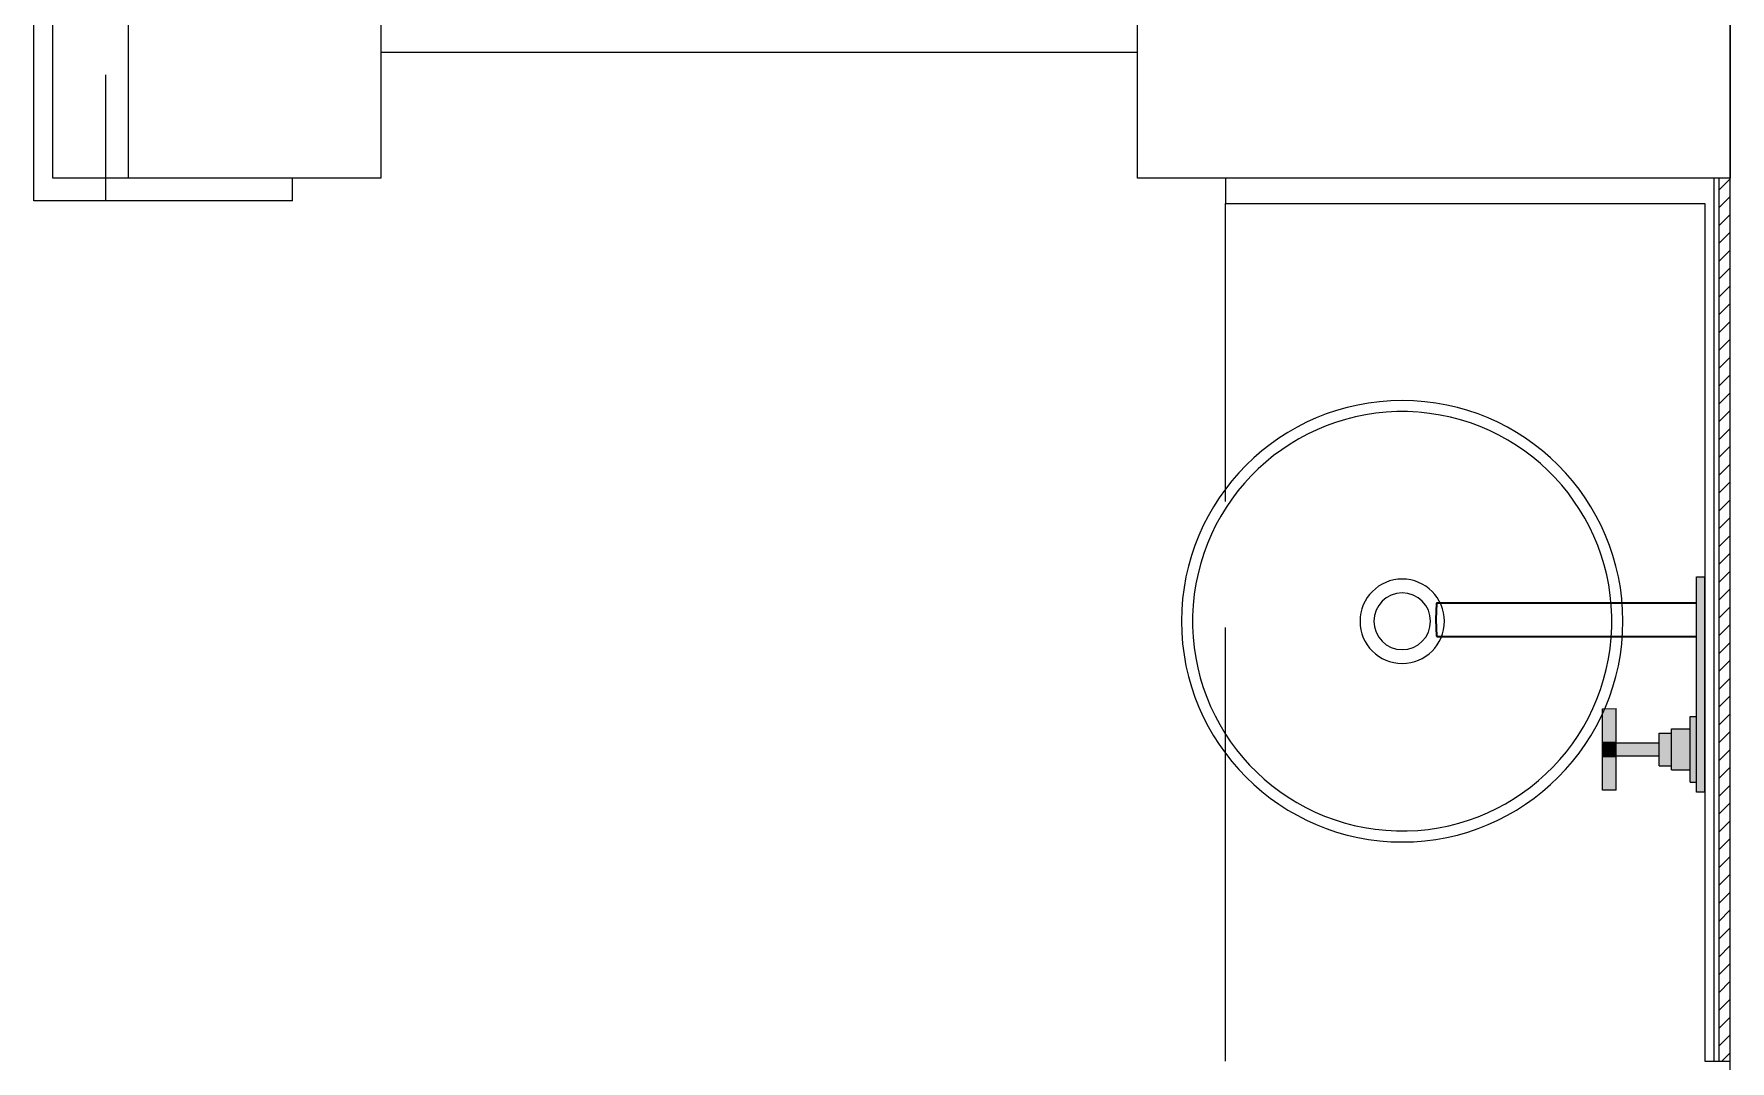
# Model space of a CAD drawing. Header units: millimetres. Extents: x 1573 to 2177, y 1587 to 1932.
# Drawn here: x 1786.463 to 1787.808, y 1899.061 to 1899.876 of the extents above; entities that cross this region are included whole.
import ezdxf

# ---------------------------------------------------------------- set-up
doc = ezdxf.new("R2010")
doc.units = ezdxf.units.MM
doc.header["$LTSCALE"] = 0.03
for name, pattern in [('CONTINU', [0]), ('HIDDEN', [9.524999999999999, 6.35, -3.175]), ('HIDDEN2', [0.1875, 0.125, -0.0625])]:
    doc.linetypes.add(name, pattern=pattern)
doc.layers.add('-HIDRO', color=8, linetype='Continuous')

msp = doc.modelspace()

# ---------------------------------------------------------------- hatches: boundary and pattern name
at = {"layer": '-HIDRO'}
h = msp.add_hatch(color=256, dxfattribs=at)
h.dxf.hatch_style = 1
h.paths.add_polyline_path([(1787.788335527327, 1899.445227114086), (1787.788335527327, 1899.411268957225), (1787.781801144468, 1899.411268953655), (1787.781801144468, 1899.445227114086)])
h = msp.add_hatch(color=256, dxfattribs=at)
h.dxf.hatch_style = 1
h.paths.add_polyline_path([(1787.788335527327, 1899.411268957225), (1787.788335527327, 1899.274407274965), (1787.781801144468, 1899.274409538843), (1787.781801144468, 1899.411268953655)])
h = msp.add_hatch(color=256, dxfattribs=at)
h.dxf.hatch_style = 1
h.paths.add_polyline_path([(1787.718038716718, 1899.340785536862), (1787.718038625575, 1899.314339186058), (1787.707131964151, 1899.314149037948), (1787.707132009989, 1899.340595118858)])
h = msp.add_hatch(color=256, dxfattribs=at)
h.dxf.hatch_style = 1
h.paths.add_polyline_path([(1787.781801144468, 1899.334348344916), (1787.781801144468, 1899.282382504205), (1787.776656012161, 1899.282382368961), (1787.776656012161, 1899.334348480161)])
h = msp.add_hatch(color=256, dxfattribs=at)
h.dxf.hatch_style = 1
h.paths.add_polyline_path([(1787.718038625575, 1899.31382472722), (1787.718038716718, 1899.302905898249), (1787.707131944994, 1899.303096270756), (1787.707131963259, 1899.313634263733)])
h = msp.add_hatch(color=256, dxfattribs=at)
h.dxf.hatch_style = 1
h.paths.add_polyline_path([(1787.751989286734, 1899.313510509826), (1787.751989286734, 1899.303220248152), (1787.718038714094, 1899.303220248152), (1787.718038628197, 1899.313510509826)])
h = msp.add_hatch(color=256, dxfattribs=at)
h.dxf.hatch_style = 1
h.paths.add_polyline_path([(1787.761931652159, 1899.321279843806), (1787.761931652159, 1899.295450981794), (1787.751989286734, 1899.295450958273), (1787.751989286734, 1899.321279890848)])
h = msp.add_hatch(color=256, dxfattribs=at)
h.dxf.hatch_style = 1
h.paths.add_polyline_path([(1787.776656012161, 1899.324572721426), (1787.776656012161, 1899.292158127694), (1787.761931652159, 1899.292158039491), (1787.761931652159, 1899.32457280963)])
h = msp.add_hatch(color=256, dxfattribs=at)
h.dxf.hatch_style = 1
h.paths.add_polyline_path([(1787.718038625575, 1899.302391460043), (1787.718038625575, 1899.275945312464), (1787.707131898264, 1899.276135730622), (1787.707131944101, 1899.302581587306)])

# ---------------------------------------------------------------- linework, layer by layer
for p, q in [((1787.808336213074, 1894.279092994505), (1787.808336213074, 1901.671346446655)), ((1786.463290096577, 1899.743280340626), (1786.463290096579, 1901.431338217687)), ((1786.478290610888, 1899.761280957799), (1786.478290610889, 1901.431338217687)), ((1786.538292668129, 1899.7612809578), (1786.538292668128, 1901.431338217687)), ((1787.808336213073, 1900.808316856664), (1787.808336213074, 1899.7612809578)), ((1786.7382995256, 1899.911286100899), (1786.7382995256, 1899.7612809578)), ((1787.338320098015, 1899.7612809578), (1787.338320098016, 1899.911286100903)), ((1786.7382995256, 1899.861284386533), (1787.338320098015, 1899.861284386534)), ((1786.538292668129, 1899.761280957799), (1786.478290610888, 1899.761280957799)), ((1786.538292668129, 1899.7612809578), (1786.520292050955, 1899.7612809578)), ((1786.7382995256, 1899.7612809578), (1786.538292668129, 1899.7612809578)), ((1786.668297125485, 1899.743280340628), (1786.668297125485, 1899.7612809578)), ((1787.808336213074, 1899.7612809578), (1787.338320098015, 1899.7612809578)), ((1787.408322498131, 1899.7612809578), (1787.408322498131, 1899.741280272052)), ((1787.795335767338, 1899.7612809578), (1787.795335767338, 1899.06125695665)), ((1787.799335904488, 1899.7612809578), (1787.799335904488, 1899.06125695665)), ((1786.668297125485, 1899.743280340628), (1786.463290096577, 1899.743280340626)), ((1787.408322498131, 1899.514992838533), (1787.408322498131, 1899.741280272052)), ((1787.408322498131, 1899.741280272052), (1787.788335527327, 1899.741280272052)), ((1787.788335527327, 1899.741280272052), (1787.788335527327, 1899.06125695665)), ((1787.408322498132, 1899.06125695665), (1787.408322498131, 1899.304985638217)), ((1787.788335527327, 1899.06125695665), (1787.808336213074, 1899.06125695665))]:
    msp.add_line(p, q, dxfattribs=at)
at = {"layer": '-HIDRO', "linetype": 'HIDDEN2', "ltscale": 10}
msp.add_line((1786.520292050956, 1899.743280340626), (1786.520292050957, 1901.431338217687), dxfattribs=at)
at = {"layer": '-HIDRO', "ltscale": 0.02}
for p, q in [((1787.799335904488, 1899.75190250691), (1787.808336213075, 1899.760902815497)), ((1787.799335904488, 1899.73775988639), (1787.808336213074, 1899.746760194975)), ((1787.799335904488, 1899.72361726587), (1787.808336213075, 1899.732617574457)), ((1787.799335904488, 1899.709474645349), (1787.808336213075, 1899.718474953936)), ((1787.799335904488, 1899.69533202483), (1787.808336213075, 1899.704332333416)), ((1787.799335904488, 1899.68118940431), (1787.808336213075, 1899.690189712896)), ((1787.799335904489, 1899.667046783789), (1787.808336213075, 1899.676047092375)), ((1787.799335904488, 1899.652904163269), (1787.808336213074, 1899.661904471855)), ((1787.799335904488, 1899.638761542749), (1787.808336213075, 1899.647761851335)), ((1787.799335904488, 1899.624618922228), (1787.808336213075, 1899.633619230815)), ((1787.799335904488, 1899.610476301708), (1787.808336213075, 1899.619476610294)), ((1787.799335904488, 1899.596333681188), (1787.808336213075, 1899.605333989774)), ((1787.799335904488, 1899.582191060668), (1787.808336213075, 1899.591191369254)), ((1787.799335904488, 1899.568048440148), (1787.808336213075, 1899.577048748734)), ((1787.799335904488, 1899.553905819627), (1787.808336213075, 1899.562906128213)), ((1787.799335904488, 1899.539763199108), (1787.808336213075, 1899.548763507694)), ((1787.799335904488, 1899.525620578587), (1787.808336213075, 1899.534620887173)), ((1787.799335904488, 1899.511477958067), (1787.808336213075, 1899.520478266653)), ((1787.799335904488, 1899.497335337547), (1787.808336213075, 1899.506335646133)), ((1787.799335904488, 1899.483192717026), (1787.808336213075, 1899.492193025613)), ((1787.799335904488, 1899.469050096506), (1787.808336213075, 1899.478050405093)), ((1787.799335904488, 1899.454907475986), (1787.808336213075, 1899.463907784572)), ((1787.799335904488, 1899.440764855466), (1787.808336213075, 1899.449765164052)), ((1787.799335904488, 1899.426622234945), (1787.808336213075, 1899.435622543532)), ((1787.799335904488, 1899.412479614426), (1787.808336213075, 1899.421479923012)), ((1787.799335904488, 1899.398336993905), (1787.808336213075, 1899.407337302491)), ((1787.799335904488, 1899.384194373385), (1787.808336213075, 1899.393194681971)), ((1787.799335904488, 1899.370051752865), (1787.808336213075, 1899.379052061451)), ((1787.799335904488, 1899.355909132345), (1787.808336213075, 1899.364909440931)), ((1787.799335904488, 1899.341766511824), (1787.808336213075, 1899.35076682041)), ((1787.799335904488, 1899.327623891304), (1787.808336213075, 1899.336624199891)), ((1787.799335904488, 1899.313481270785), (1787.808336213075, 1899.32248157937)), ((1787.799335904488, 1899.299338650264), (1787.808336213075, 1899.308338958851)), ((1787.799335904488, 1899.285196029743), (1787.808336213075, 1899.29419633833)), ((1787.799335904488, 1899.271053409224), (1787.808336213075, 1899.28005371781)), ((1787.799335904488, 1899.256910788704), (1787.808336213075, 1899.26591109729)), ((1787.799335904488, 1899.242768168183), (1787.808336213075, 1899.251768476769)), ((1787.799335904488, 1899.228625547663), (1787.808336213075, 1899.23762585625)), ((1787.799335904488, 1899.214482927143), (1787.808336213075, 1899.223483235729)), ((1787.799335904488, 1899.200340306623), (1787.808336213075, 1899.209340615209)), ((1787.799335904488, 1899.186197686103), (1787.808336213075, 1899.195197994689)), ((1787.799335904488, 1899.172055065582), (1787.808336213075, 1899.181055374169)), ((1787.799335904488, 1899.157912445062), (1787.808336213075, 1899.166912753648)), ((1787.799335904488, 1899.143769824542), (1787.808336213075, 1899.152770133128)), ((1787.799335904488, 1899.129627204022), (1787.808336213075, 1899.138627512608)), ((1787.799335904488, 1899.115484583501), (1787.808336213075, 1899.124484892088)), ((1787.799335904488, 1899.101341962981), (1787.808336213075, 1899.110342271568)), ((1787.799335904488, 1899.087199342461), (1787.808336213075, 1899.096199651047)), ((1787.799335904488, 1899.073056721941), (1787.808336213075, 1899.082057030527)), ((1787.801678759717, 1899.06125695665), (1787.808336213075, 1899.067914410007))]:
    msp.add_line(p, q, dxfattribs=at)
at = {"layer": '-HIDRO', "linetype": 'HIDDEN', "ltscale": 0.2}
msp.add_line((1787.408322498132, 1899.304985638218), (1787.408322498131, 1899.514992838533), dxfattribs=at)
at = {"layer": '-HIDRO', "linetype": 'CONTINU'}
for p, q in [((1787.781801144468, 1899.445227114086), (1787.788335506747, 1899.445227114086)), ((1787.781801144468, 1899.274409518262), (1787.781801144468, 1899.445227114086)), ((1787.788335527327, 1899.274407274965), (1787.788335527327, 1899.445227125846)), ((1787.574962809551, 1899.41126895273), (1787.575649120222, 1899.42436462919)), ((1787.575476650969, 1899.411268841006), (1787.576162964579, 1899.424364517467)), ((1787.575649120222, 1899.42436462919), (1787.575652357273, 1899.424367422286)), ((1787.575652357273, 1899.424367422286), (1787.575660048577, 1899.424369542099)), ((1787.575660048577, 1899.424369542099), (1787.575672376419, 1899.424371379662)), ((1787.575672358779, 1899.424371379662), (1787.57568900269, 1899.424372893814)), ((1787.575747728263, 1899.424375272355), (1787.57584828265, 1899.424375439941)), ((1787.575995252409, 1899.424371929461), (1787.575951256741, 1899.424373308368)), ((1787.576162946939, 1899.424364517467), (1787.575995331792, 1899.424371929461)), ((1787.576162899897, 1899.424364517467), (1787.576162899897, 1899.424852227268)), ((1787.576162917538, 1899.424852227268), (1787.781801144468, 1899.424852227268)), ((1787.576162917538, 1899.424364517467), (1787.781801144468, 1899.424364517467)), ((1787.575649120222, 1899.398173276269), (1787.574962777209, 1899.41126895273)), ((1787.576162917538, 1899.398173276269), (1787.575476636268, 1899.411268841006)), ((1787.575660048577, 1899.398168375121), (1787.575651507584, 1899.398170865386)), ((1787.575672376419, 1899.398166537558), (1787.575660048577, 1899.398168375121)), ((1787.57568900269, 1899.398165023406), (1787.575672376419, 1899.398166537558)), ((1787.575747713562, 1899.398162644865), (1787.57584828265, 1899.398162477279)), ((1787.575973066409, 1899.398165258614), (1787.576018099933, 1899.398166793347)), ((1787.57601803525, 1899.398166793347), (1787.576162946939, 1899.398173276269)), ((1787.576162899897, 1899.397685689952), (1787.576162899897, 1899.398173276269)), ((1787.576162917538, 1899.398173276269), (1787.781801144468, 1899.398173276269)), ((1787.576162917538, 1899.397685689952), (1787.781801144468, 1899.397685689952)), ((1787.707131898264, 1899.276135730827), (1787.707132009988, 1899.340594894846)), ((1787.707131977647, 1899.340595118294), (1787.718038716718, 1899.340785536862)), ((1787.718038625575, 1899.314339186058), (1787.718038716718, 1899.340785289894)), ((1787.776656012161, 1899.282382368961), (1787.776656012161, 1899.334348480161)), ((1787.776656012161, 1899.334348480161), (1787.781801144468, 1899.334348344916)), ((1787.707131965887, 1899.314149037979), (1787.718038625575, 1899.314339186058)), ((1787.707132009988, 1899.313634264549), (1787.718038625575, 1899.31382472722)), ((1787.718041509813, 1899.314138988714), (1787.718038625575, 1899.314339186058)), ((1787.718038625575, 1899.31382472722), (1787.718040342593, 1899.313835202798)), ((1787.718038716718, 1899.302905898455), (1787.718038625575, 1899.31382472722)), ((1787.718038716718, 1899.313510509826), (1787.751989286734, 1899.313510509826)), ((1787.718040354353, 1899.313835226319), (1787.718041509813, 1899.313865215348)), ((1787.718041509813, 1899.313865215348), (1787.718041509813, 1899.314138988714)), ((1787.751989286734, 1899.295450958273), (1787.751989286734, 1899.321279890848)), ((1787.751989286734, 1899.321279890848), (1787.761931563955, 1899.321279843807)), ((1787.761931652159, 1899.292158039491), (1787.761931652159, 1899.32457280963)), ((1787.761931652159, 1899.32457280963), (1787.776655968059, 1899.324572721427)), ((1787.718038616754, 1899.302391460196), (1787.707131921785, 1899.302581587695)), ((1787.718038704957, 1899.302905898455), (1787.707131989408, 1899.303096269981)), ((1787.718038625575, 1899.302391483717), (1787.718041509813, 1899.302591681061)), ((1787.718038625575, 1899.275945335779), (1787.718038625575, 1899.302391483717)), ((1787.718038716718, 1899.303220248152), (1787.751989286734, 1899.303220248152)), ((1787.718040342593, 1899.302895422875), (1787.718038716718, 1899.302905898455)), ((1787.718041509813, 1899.302865430907), (1787.718040342593, 1899.302895422875)), ((1787.718041509813, 1899.302591681061), (1787.718041509813, 1899.302865430907)), ((1787.751989286734, 1899.295450958273), (1787.761931563955, 1899.295450981794)), ((1787.761931652159, 1899.292158039491), (1787.776655968059, 1899.292158127694)), ((1787.718038637335, 1899.275945312259), (1787.707131886504, 1899.276135730827)), ((1787.776656012161, 1899.282382368961), (1787.781801144468, 1899.282382504205)), ((1787.788335527327, 1899.274407274965), (1787.781801144468, 1899.274409538843))]:
    msp.add_line(p, q, dxfattribs=at)
at = {"layer": '-HIDRO'}
for points in [[(1787.548327298371, 1899.23498323809, 1), (1787.548327298371, 1899.584995238662, 1)], [(1787.548327298371, 1899.37653508068, 1), (1787.548327298371, 1899.443443396069, 1)], [(1787.548327298371, 1899.387488459452, 1), (1787.548327298371, 1899.432490017297, 1)]]:
    msp.add_lwpolyline(points, format="xyb", close=True, dxfattribs=at)
msp.add_lwpolyline([(1787.561066090964, 1899.575756186336, 1563.580026749659), (1787.56149011902, 1899.575723055159)], format="xyb", dxfattribs=at)
at = {"layer": '-HIDRO', "linetype": 'CONTINU'}
for points in [[(1787.575649120222, 1899.42436462919), (1787.57572810603, 1899.424612885422), (1787.575912085778, 1899.424787007012), (1787.576162899897, 1899.424852227268)], [(1787.575719717922, 1899.424374499109), (1787.575708501438, 1899.424374037513), (1787.575698228726, 1899.424373511235), (1787.57568900269, 1899.424372893814)], [(1787.575747728263, 1899.424375272355), (1787.57573917845, 1899.424375081249), (1787.575730937347, 1899.424374869561), (1787.575723013776, 1899.424374622593)], [(1787.57584828265, 1899.424375439941), (1787.575880835447, 1899.424374957764), (1787.575915413972, 1899.42437424038), (1787.5759512391, 1899.424373308368)], [(1787.574962809551, 1899.41126895273), (1787.575033222025, 1899.411278822648), (1787.575217889757, 1899.411278822648), (1787.575476636268, 1899.41126896449)], [(1787.574962809551, 1899.41126895273), (1787.575033222025, 1899.411259094572), (1787.575217886817, 1899.411259094572), (1787.575476621568, 1899.411268940969)], [(1787.575649120222, 1899.398173276269), (1787.57572810603, 1899.397925031798), (1787.575912085778, 1899.397750898447), (1787.576162899897, 1899.397685689952)], [(1787.575719717922, 1899.398163406351), (1787.575708474977, 1899.398163867947), (1787.575698205205, 1899.398164405985), (1787.57568900269, 1899.398165023406)], [(1787.575747713562, 1899.398162644865), (1787.57573917845, 1899.398162835971), (1787.575730943227, 1899.398163047659), (1787.575723013776, 1899.398163294627)], [(1787.57584828265, 1899.398162477279), (1787.575887503595, 1899.398163082939), (1787.575929344169, 1899.398164012011), (1787.575973034068, 1899.398165258614)]]:
    msp.add_lwpolyline(points, dxfattribs=at)

doc.saveas('drawing.dxf')
